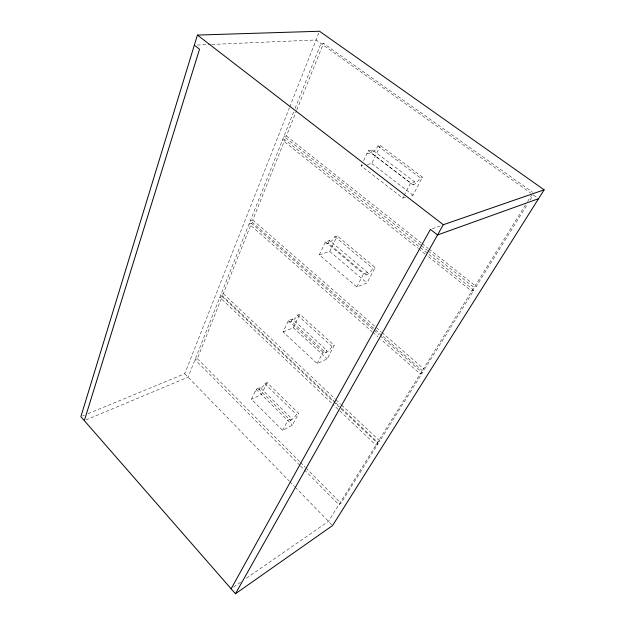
<?xml version="1.0" encoding="UTF-8"?>
<svg xmlns="http://www.w3.org/2000/svg" width="625" height="625" viewBox="0 0 625 625"><rect width="100%" height="100%" fill="white"/><g stroke="black" fill="none" stroke-linecap="round" stroke-linejoin="round"><path stroke-width="0.47" stroke-dasharray="3.12 2.34" d="M88.023 413.719L184.711 373.75L289.305 108M289.664 107.094L318.82 32.992M293.633 112L188.055 377.18L86.102 419.883M295.07 108.391L320.938 43.438L323.469 43.32L532.664 192.289M299.828 465.297L195.047 359.602L197.32 358.688L222.172 296.555L339.102 406.961M335.141 402.187L220.984 294.477L223.32 293.688L251.469 223.32L373.266 329.734M381.875 335.43L250.367 220.68L252.773 220.055L284.914 139.695L473.867 290.227L424.414 369.492L422.281 370.688L382.609 336.07M420.617 245.008L283.938 136.359L286.414 135.953L296.484 110.773M296.844 109.875L323.469 43.32M260.016 387.492L259.07 389.492A5.82 2.094 -45.7 0 0 264.836 383.672L267.078 382.625L298.617 413.352L292.438 425.133L282.641 430.391L251.43 399.281L256.109 389.32L260.016 387.492L291.578 418.5L290.547 420.484L259.07 389.492L255.164 391.328M292.43 318.969L291.352 321.25A6.203 2.398 -47.6 0 0 297.484 315.102L299.773 314.188L334.234 345.43L327.188 358.867L317.188 363.594L283.094 331.922L288.43 320.57L292.43 318.969L326.93 350.516L325.75 352.781L291.352 321.25L287.352 322.859M329.539 240.531L328.297 243.156A6.695 2.734 -50.2 0 0 334.828 236.633L337.172 235.906L375.109 267.492L366.992 282.969L356.82 286.953L319.312 254.867L325.445 241.812L329.539 240.531L367.531 272.445L366.172 275.055L328.297 243.156L324.211 244.453M405.57 197.305L402.773 198.102L361.148 165.875L361.961 164.141M363.586 160.688L368.273 150.703L372.43 149.859L414.633 181.859L413.047 184.906L370.984 152.906L366.836 153.766M372.43 149.859L370.984 152.906A7.359 3.125 -53.4 0 0 377.984 145.977L380.359 145.5L422.477 177.156L413.031 195.172L409.297 196.242M267.078 382.625L261.398 394.508L251.43 399.281M283.094 331.922L293.312 327.711L299.773 314.188M319.312 254.867L329.758 251.43L337.172 235.906M367.336 164.492L371.758 163.508L380.359 145.5M282.641 430.391L287.742 420.523L291.578 418.5M317.188 363.594L323.016 352.32L326.93 350.516M356.82 286.953L363.555 273.938L367.531 272.445M402.773 198.102L403.648 196.414M404.078 195.57L410.625 182.922L414.633 181.859M525.5 204.875L328.477 521.367L245.492 578.844M527.555 201.57L532.188 194.141M300.516 465.992L338.867 504.68L340.961 503.25L378.078 443.766L339.805 407.633M341.516 408.211L377.68 442.328L379.797 441L422.422 372.68L379.867 335.5M428.25 251.078L474.07 287.492L476.188 286.5L527.062 204.953M530.148 200.008L533.227 195.07M233.523 587.141L240.703 582.164M378.078 443.766L375.953 445.102L332.859 404.32M422.422 372.68L420.289 373.883L380.773 339.281M290.547 420.484A5.953 1.859 -46 0 0 296.414 414.508L298.617 413.352M473.867 290.227L471.742 291.227L426.133 254.813M325.75 352.781A6.344 2.133 -47.6 0 0 331.992 346.461L334.234 345.43M82.656 415.938L84.445 415.203M366.172 275.055A6.859 2.445 -49.7 0 0 372.828 268.344L375.109 267.492M432.25 228.773L441.422 225.594M222.172 296.555L219.836 297.352L332.156 403.648M251.469 223.32L249.062 223.953L371.992 331.594M413.047 184.906A7.555 2.805 -52.5 0 0 420.188 177.758L422.477 177.156M361.148 165.875L362.914 165.477M284.914 139.695L282.445 140.109L417.766 248.141M197.258 45.047L210.891 44.469M211.867 44.422L316.078 39.969L530.594 193.008M533.602 195.148L537.133 197.672M377.984 145.977L420.188 177.758M368.273 150.703L410.625 182.922M371.758 163.508L413.031 195.172M286.414 135.953L421.312 242.969M422.078 243.57L428.172 248.414M428.938 249.016L476.188 286.5M421.383 245.617L427.492 250.469M418.523 248.742L425.367 254.211M334.828 236.633L372.828 268.344M325.445 241.812L363.555 273.938M329.758 251.43L366.992 282.969M252.773 220.055L381.133 331.812M381.867 332.453L424.414 369.492M374 330.375L379.133 334.859M372.727 332.234L377.852 336.719M297.484 315.102L331.992 346.461M288.43 320.57L323.016 352.32M293.312 327.711L327.188 358.867M223.32 293.688L335.195 399.008M335.898 399.672L340.859 404.336M341.562 405.008L379.797 441M335.844 402.859L340.812 407.539M264.836 383.672L296.414 414.508M256.109 389.32L292.438 425.133M197.32 358.688L299.727 461.75M300.414 462.445L305.227 467.289M305.914 467.977L340.961 503.25M184.711 373.75L289.133 480.969M289.812 481.664L294.562 486.539M295.234 487.234L332.562 525.562"/><path stroke-width="0.94" d="M197.422 35.07L80.867 416.68L235.453 593.75L332.562 525.562L544.133 189.82L319.508 31.25L197.422 35.07L443.313 224.727L544.133 189.82M84.32 420.633L199.523 49.219L194.336 45.172M231.125 588.797L430.414 229.406L437.539 234.969L538.555 198.68M235.453 593.75L443.313 224.727"/></g></svg>
